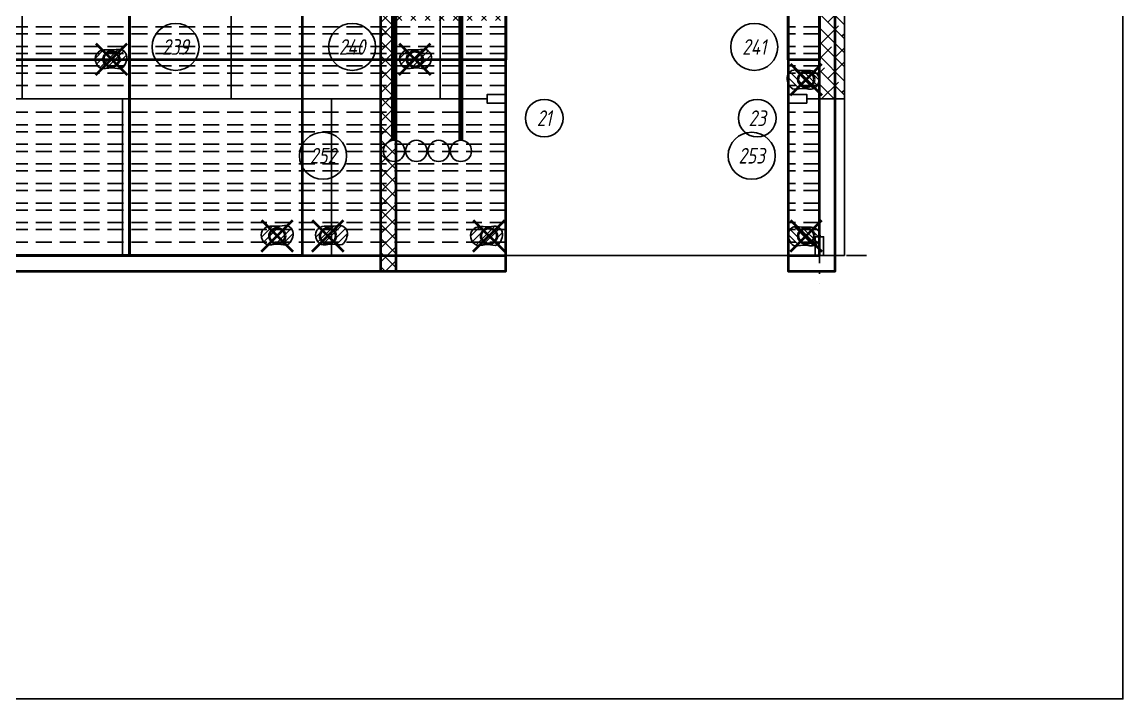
# Model space of a CAD drawing. Header units: millimetres. Extents: x -58926 to 122586, y -58688 to 8347.
# Drawn here: x 99510 to 103021, y -1320 to 840 of the extents above; entities that cross this region are included whole.
import ezdxf
from ezdxf.enums import TextEntityAlignment as Align

# ---------------------------------------------------------------- set-up
doc = ezdxf.new("R2010")
doc.units = ezdxf.units.MM
doc.header["$PDMODE"] = 35
doc.header["$PDSIZE"] = 50
doc.linetypes.add('DASH2DOT', pattern=[31.75, 12.7, -6.35, 0, -6.35, 0, -6.35])
doc.linetypes.add('DASHED', pattern=[19.05, 12.7, -6.35])
for name, color, linetype in [('01 Черновое', 7, 'Continuous'), ('02 Розетки', 7, 'Continuous'), ('02 ЭОМ и СС', 7, 'Continuous'), ('05 Слаботочка', 7, 'Continuous'), ('101 Крепление', 7, 'Continuous'), ('102 Звукоизоляция', 7, 'Continuous'), ('103 ГВЛ слой 1', 7, 'Continuous'), ('104 ГВЛ слой 2', 7, 'Continuous')]:
    doc.layers.add(name, color=color, linetype=linetype)
doc.layers.add('100 noprint', color=1, linetype='Continuous', plot=False)
doc.styles.add('ГОСТ-ISOCPEUR', font='isocpeui.ttf', dxfattribs={"width": 0.8})

msp = doc.modelspace()

# ---------------------------------------------------------------- hatches: boundary and pattern name
at = {"layer": '01 Черновое'}
h = msp.add_hatch(dxfattribs=at)
h.set_pattern_fill('ANSI38', color=256, scale=10, angle=180, style=0)
h.set_pattern_definition([(135, (163774.54, 69358.977), (22.45064, 22.45064), []), (45, (163774.54, 69358.977), (67.351921, 22.45064), [79.375, -47.625])])
h.paths.add_polyline_path([(102053.052, 595.176), (102053.052, 1095.176), (102133.052, 1095.176), (102133.052, 595.176)])
at = {"layer": '101 Крепление'}
h = msp.add_hatch(dxfattribs=at)
h.set_pattern_fill('ANSI31', color=5, scale=5, style=0)
h.set_pattern_definition([(45, (98915.963, -1809.307), (-11.22532, 11.22532), [])])
edge = h.paths.add_edge_path()
edge.add_spline(control_points=[(99743.05, 724.055), (99743.05, 732.085), (99757.849, 757.89), (99795.364, 747.187), (99829.418, 757.06), (99847.267, 734.346), (99843.133, 711.669), (99828.278, 685.751), (99794.488, 699.598), (99756.761, 682.958), (99743.05, 712.839), (99743.05, 724.055)], knot_values=[0, 0, 0, 0, 24.09039364, 73.18784754, 99.9877853, 121.68889408, 145.29658819, 167.74643755, 198.18583422, 237.51289388, 271.16090154, 271.16090154, 271.16090154, 271.16090154], degree=3, periodic=1)
h = msp.add_hatch(dxfattribs=at)
h.set_pattern_fill('ANSI31', color=5, scale=5, style=0)
h.set_pattern_definition([(45, (99887.111, -1809.307), (-11.22532, 11.22532), [])])
edge = h.paths.add_edge_path()
edge.add_spline(control_points=[(100714.197, 724.055), (100714.197, 732.085), (100728.996, 757.89), (100766.512, 747.187), (100800.565, 757.06), (100818.415, 734.346), (100814.28, 711.669), (100799.426, 685.751), (100765.635, 699.598), (100727.908, 682.958), (100714.197, 712.839), (100714.197, 724.055)], knot_values=[0, 0, 0, 0, 24.09039364, 73.18784754, 99.9877853, 121.68889408, 145.29658819, 167.74643755, 198.18583422, 237.51289388, 271.16090154, 271.16090154, 271.16090154, 271.16090154], degree=3, periodic=1)
h = msp.add_hatch(dxfattribs=at)
h.set_pattern_fill('ANSI31', color=5, scale=5, angle=180, style=0)
h.set_pattern_definition([(135, (105547.51, -1875), (11.22532, 11.22532), [])])
edge = h.paths.add_edge_path()
edge.add_spline(control_points=[(102051.846, 658.362), (102051.846, 666.392), (102037.047, 692.197), (101999.531, 681.494), (101965.478, 691.367), (101947.628, 668.653), (101951.763, 645.976), (101966.617, 620.058), (102000.408, 633.905), (102038.135, 617.265), (102051.846, 647.146), (102051.846, 658.362)], knot_values=[0, 0, 0, 0, 24.09039364, 73.18784754, 99.9877853, 121.68889408, 145.29658819, 167.74643755, 198.18583422, 237.51289388, 271.16090154, 271.16090154, 271.16090154, 271.16090154], degree=3, periodic=1)
h = msp.add_hatch(dxfattribs=at)
h.set_pattern_fill('ANSI31', color=5, scale=5, style=0)
h.set_pattern_definition([(45, (97523.467, -2371.807), (-11.22532, 11.22532), [])])
edge = h.paths.add_edge_path()
edge.add_spline(control_points=[(100272.941, 161.555), (100272.941, 169.585), (100287.74, 195.39), (100325.255, 184.687), (100359.309, 194.56), (100377.158, 171.846), (100373.024, 149.169), (100358.169, 123.251), (100324.379, 137.098), (100286.652, 120.458), (100272.941, 150.339), (100272.941, 161.555)], knot_values=[0, 0, 0, 0, 24.09039364, 73.18784754, 99.9877853, 121.68889408, 145.29658819, 167.74643755, 198.18583422, 237.51289388, 271.16090154, 271.16090154, 271.16090154, 271.16090154], degree=3, periodic=1)
h = msp.add_hatch(dxfattribs=at)
h.set_pattern_fill('ANSI31', color=5, scale=5, style=0)
h.set_pattern_definition([(45, (97696.61, -2371.807), (-11.22532, 11.22532), [])])
edge = h.paths.add_edge_path()
edge.add_spline(control_points=[(100446.084, 161.555), (100446.084, 169.585), (100460.883, 195.39), (100498.399, 184.687), (100532.452, 194.56), (100550.302, 171.846), (100546.167, 149.169), (100531.313, 123.251), (100497.522, 137.098), (100459.795, 120.458), (100446.084, 150.339), (100446.084, 161.555)], knot_values=[0, 0, 0, 0, 24.09039364, 73.18784754, 99.9877853, 121.68889408, 145.29658819, 167.74643755, 198.18583422, 237.51289388, 271.16090154, 271.16090154, 271.16090154, 271.16090154], degree=3, periodic=1)
h = msp.add_hatch(dxfattribs=at)
h.set_pattern_fill('ANSI31', color=5, scale=5, style=0)
h.set_pattern_definition([(45, (97445.067, -2373.523), (-11.22532, 11.22532), [])])
edge = h.paths.add_edge_path()
edge.add_spline(control_points=[(100940.732, 159.839), (100940.732, 167.869), (100955.531, 193.674), (100993.046, 182.971), (101027.099, 192.844), (101044.949, 170.13), (101040.815, 147.452), (101025.96, 121.535), (100992.17, 135.382), (100954.443, 118.741), (100940.732, 148.623), (100940.732, 159.839)], knot_values=[0, 0, 0, 0, 24.09039364, 73.18784754, 99.9877853, 121.68889408, 145.29658819, 167.74643755, 198.18583422, 237.51289388, 271.16090154, 271.16090154, 271.16090154, 271.16090154], degree=3, periodic=1)
h = msp.add_hatch(dxfattribs=at)
h.set_pattern_fill('ANSI31', color=5, scale=5, angle=180, style=0)
h.set_pattern_definition([(135, (104804.848, -2375), (11.22532, 11.22532), [])])
edge = h.paths.add_edge_path()
edge.add_spline(control_points=[(102055.374, 158.362), (102055.374, 166.392), (102040.575, 192.197), (102003.059, 181.494), (101969.006, 191.367), (101951.156, 168.653), (101955.291, 145.976), (101970.145, 120.058), (102003.936, 133.905), (102041.663, 117.265), (102055.374, 147.146), (102055.374, 158.362)], knot_values=[0, 0, 0, 0, 24.09039364, 73.18784754, 99.9877853, 121.68889408, 145.29658819, 167.74643755, 198.18583422, 237.51289388, 271.16090154, 271.16090154, 271.16090154, 271.16090154], degree=3, periodic=1)
at = {"layer": '102 Звукоизоляция', "linetype": 'Continuous', "ltscale": 10}
h = msp.add_hatch(dxfattribs=at)
h.set_pattern_fill('ANSI37', color=74, scale=10, style=0)
h.paths.add_polyline_path([(100703.052, 2895.176), (100703.052, 2945.176), (100653.052, 2945.176), (100653.052, 2895.176)])
h.paths.add_polyline_path([(100703.052, 2245.176), (100703.052, 2895.176), (100653.052, 2895.176), (100653.052, 2245.176)])
h.paths.add_polyline_path([(100703.052, 2195.176), (100703.052, 2245.176), (100653.052, 2245.176), (100653.052, 2195.176)])
h.paths.add_polyline_path([(101053.052, 2195.176), (101053.052, 2245.176), (100703.052, 2245.176), (100703.052, 2195.176)])
h.paths.add_polyline_path([(100703.052, 895.176), (100703.052, 2195.176), (100653.052, 2195.176), (100653.052, 895.176)])
h.paths.add_polyline_path([(100703.052, 845.176), (100703.052, 895.176), (100653.052, 895.176), (100653.052, 845.176)])
h.paths.add_polyline_path([(101053.052, 845.176), (101053.052, 895.176), (100703.052, 895.176), (100703.052, 845.176)])
h.paths.add_polyline_path([(100703.052, 95.176), (100703.052, 845.176), (100653.052, 845.176), (100653.052, 95.176)])
h.paths.add_polyline_path([(100703.052, 45.176), (100703.052, 95.176), (100653.052, 95.176), (100653.052, 45.176)])

# ---------------------------------------------------------------- linework, layer by layer
at = {"layer": '01 Черновое'}
for p, q in [((102133.052, 2865.176), (102133.052, 95.176)), ((101053.052, 2195.176), (101053.052, 95.176)), ((101953.052, 2195.176), (101953.052, 95.176)), ((102053.052, 1095.176), (102053.052, 595.176)), ((99830.052, 595.176), (99173.052, 595.176)), ((99830.052, 95.176), (99830.052, 595.176)), ((102133.052, 595.176), (102013.052, 595.176)), ((102133.052, 95.176), (98003.052, 95.176))]:
    msp.add_line(p, q, dxfattribs=at)
at = {"layer": '01 Черновое', "linetype": 'DASHED', "ltscale": 5}
msp.add_line((102053.052, 95.176), (102053.052, 595.176), dxfattribs=at)
at = {"layer": '01 Черновое'}
for points in [[(102053.052, 95.176), (102053.052, 2895.176), (98003.052, 2895.176), (98003.052, 95.176)], [(101953.052, 2195.176), (101953.052, 95.176), (101053.052, 95.176), (101053.052, 2195.176)], [(100177.052, 1095.176), (99510.052, 1095.176), (99510.052, 595.176), (100177.052, 595.176)], [(100844.052, 1095.176), (100177.052, 1095.176), (100177.052, 595.176), (100844.052, 595.176)], [(100497.052, 595.176), (99830.052, 595.176), (99830.052, 95.176), (100497.052, 95.176)]]:
    msp.add_lwpolyline(points, close=True, dxfattribs=at)
for points in [[(100993.052, 1095.176), (100844.052, 1095.176), (100844.052, 595.176), (100993.052, 595.176)], [(100993.052, 595.176), (100497.052, 595.176), (100497.052, 95.176), (101053.052, 95.176)]]:
    msp.add_lwpolyline(points, dxfattribs=at)
at = {"layer": '01 Черновое', "flags": 128}
for points in [[(101053.052, 581.676), (101053.052, 608.676), (100993.052, 608.676), (100993.052, 581.676)], [(102013.052, 581.676), (102013.052, 608.676), (101953.052, 608.676), (101953.052, 581.676)], [(102039.543, 95.176), (102066.543, 95.176), (102066.543, 155.176), (102039.543, 155.176)]]:
    msp.add_lwpolyline(points, close=True, dxfattribs=at)
at = {"layer": '02 Розетки', "const_width": 20, "flags": 128}
msp.add_lwpolyline([(100696.552, 463.176), (100696.552, 2862.176)], dxfattribs=at)
at = {"layer": '02 Розетки'}
for centre in [(100696.552, 429.176), (100767.552, 429.176), (100838.552, 429.176)]:
    msp.add_circle(centre, 34, dxfattribs=at)
at = {"layer": '02 ЭОМ и СС', "flags": 128}
for points, const_width in [([(100696.552, 463.176), (100696.552, 2862.176)], 20), ([(100909.552, 463.176), (100909.552, 2862.176)], 16)]:
    msp.add_lwpolyline(points, dxfattribs=dict(at, const_width=const_width))
at = {"layer": '02 ЭОМ и СС'}
for centre in [(100696.552, 429.176), (100767.552, 429.176), (100838.552, 429.176), (100909.552, 429.176)]:
    msp.add_circle(centre, 34, dxfattribs=at)
at = {"layer": '05 Слаботочка', "const_width": 16, "flags": 128}
msp.add_lwpolyline([(100909.552, 463.176), (100909.552, 2862.176)], dxfattribs=at)
at = {"layer": '05 Слаботочка'}
msp.add_circle((100909.552, 429.176), 34, dxfattribs=at)
at = {"layer": '100 noprint', "linetype": 'DASHED', "ltscale": 4}
for p, q in [((101053.052, 825.176), (98003.052, 825.176)), ((102053.052, 825.176), (101953.052, 825.176)), ((101053.052, 802.676), (98003.052, 802.676)), ((102053.052, 802.676), (101953.052, 802.676)), ((101053.052, 762.676), (98003.052, 762.676)), ((101053.052, 740.176), (98003.052, 740.176)), ((102053.052, 762.676), (101953.052, 762.676)), ((102053.052, 740.176), (101953.052, 740.176)), ((101053.052, 700.176), (98003.052, 700.176)), ((101053.052, 677.676), (98003.052, 677.676)), ((102053.052, 700.176), (101953.052, 700.176)), ((102053.052, 677.676), (101953.052, 677.676)), ((101053.052, 637.676), (98003.052, 637.676)), ((102053.052, 637.676), (101953.052, 637.676)), ((101053.052, 552.676), (98003.052, 552.676)), ((102053.052, 552.676), (101953.052, 552.676)), ((101053.052, 512.676), (98003.052, 512.676)), ((102053.052, 512.676), (101953.052, 512.676)), ((101053.052, 490.176), (98003.052, 490.176)), ((102053.052, 490.176), (101953.052, 490.176)), ((101053.052, 450.176), (98003.052, 450.176)), ((101053.052, 427.676), (98003.052, 427.676)), ((102053.052, 450.176), (101953.052, 450.176)), ((102053.052, 427.676), (101953.052, 427.676)), ((101053.052, 387.676), (98003.052, 387.676)), ((102053.052, 387.676), (101953.052, 387.676)), ((101053.052, 365.176), (98003.052, 365.176)), ((102053.052, 365.176), (101953.052, 365.176)), ((101053.052, 325.176), (98003.052, 325.176)), ((102053.052, 325.176), (101953.052, 325.176)), ((101053.052, 302.676), (98003.052, 302.676)), ((102053.052, 302.676), (101953.052, 302.676)), ((101053.052, 262.676), (98003.052, 262.676)), ((102053.052, 262.676), (101953.052, 262.676)), ((101053.052, 240.176), (98003.052, 240.176)), ((102053.052, 240.176), (101953.052, 240.176)), ((101053.052, 200.176), (98003.052, 200.176)), ((101053.052, 177.676), (98003.052, 177.676)), ((102053.052, 200.176), (101953.052, 200.176)), ((102053.052, 177.676), (101953.052, 177.676)), ((101053.052, 137.676), (98003.052, 137.676)), ((102053.052, 137.676), (101953.052, 137.676))]:
    msp.add_line(p, q, dxfattribs=at)
at = {"layer": '100 noprint'}
for points in [[(96628.276, 4896.337), (96628.276, -1320.331), (103021.232, -1320.331), (103021.232, 4896.337)], [(101953.052, 2195.176), (101953.052, 95.176), (101053.052, 95.176), (101053.052, 2195.176)]]:
    msp.add_lwpolyline(points, close=True, dxfattribs=at)
at = {"layer": '101 Крепление', "color": 5, "start_tangent": (0, 1), "end_tangent": (0, 1)}
for points in [[(99743.05, 724.055), (99754.164, 745.429), (99802.895, 751.413), (99829.695, 751.413), (99843.588, 734.742), (99841.451, 711.231), (99828.188, 693.118), (99797.766, 694.132), (99758.439, 694.132), (99743.05, 724.055)], [(100714.197, 724.055), (100725.312, 745.429), (100774.043, 751.413), (100800.843, 751.413), (100814.736, 734.742), (100812.598, 711.231), (100799.336, 693.118), (100768.913, 694.132), (100729.586, 694.132), (100714.197, 724.055)], [(102051.846, 658.362), (102040.731, 679.736), (101992, 685.72), (101965.2, 685.72), (101951.307, 669.049), (101953.445, 645.538), (101966.707, 627.425), (101997.13, 628.439), (102036.457, 628.439), (102051.846, 658.362)], [(100272.941, 161.555), (100284.055, 182.929), (100332.786, 188.913), (100359.586, 188.913), (100373.479, 172.242), (100371.342, 148.731), (100358.079, 130.618), (100327.657, 131.632), (100288.33, 131.632), (100272.941, 161.555)], [(100446.084, 161.555), (100457.199, 182.929), (100505.93, 188.913), (100532.73, 188.913), (100546.623, 172.242), (100544.485, 148.731), (100531.223, 130.618), (100500.8, 131.632), (100461.473, 131.632), (100446.084, 161.555)], [(100940.732, 159.839), (100951.846, 181.212), (101000.577, 187.197), (101027.377, 187.197), (101041.27, 170.526), (101039.133, 147.015), (101025.87, 128.901), (100995.448, 129.916), (100956.121, 129.916), (100940.732, 159.839)], [(102055.374, 158.362), (102044.26, 179.736), (101995.528, 185.72), (101968.728, 185.72), (101954.836, 169.049), (101956.973, 145.538), (101970.235, 127.425), (102000.658, 128.439), (102039.985, 128.439), (102055.374, 158.362)]]:
    msp.add_spline(points, degree=3, dxfattribs=at)
at = {"layer": '102 Звукоизоляция', "color": 74, "linetype": 'DASH2DOT', "ltscale": 5}
for points in [[(102053.052, 2995.176), (102053.052, -4.824)], [(102203.052, 95.176), (97903.052, 95.176)]]:
    msp.add_lwpolyline(points, dxfattribs=at)
at = {"layer": '102 Звукоизоляция', "color": 74, "linetype": 'Continuous', "lineweight": 40, "ltscale": 10, "flags": 128}
for points in [[(99303.052, 2945.176), (99303.052, 45.176), (100703.052, 45.176), (100703.052, 2945.176)], [(100653.052, 895.176), (100653.052, 45.176), (101053.052, 45.176), (101053.052, 895.176)], [(101953.052, 895.176), (101953.052, 45.176), (102103.052, 45.176), (102103.052, 895.176)]]:
    msp.add_lwpolyline(points, close=True, dxfattribs=at)
at = {"layer": '102 Звукоизоляция', "color": 74}
for centre in [(101175.584, 533.531), (101855.072, 533.531)]:
    msp.add_circle(centre, 60, dxfattribs=at)
at = {"layer": '103 ГВЛ слой 1', "color": 6, "lineweight": 40}
for points in [[(99203.052, 1345.176), (100403.052, 1345.176), (100403.052, 95.176), (99203.052, 95.176)], [(100403.052, 1345.176), (100403.052, 95.176), (101053.052, 95.176), (101053.052, 1345.176)], [(101953.052, 1345.176), (101953.052, 95.176), (102053.052, 95.176), (102053.052, 1345.176)]]:
    msp.add_lwpolyline(points, close=True, dxfattribs=at)
at = {"layer": '103 ГВЛ слой 1', "color": 6}
for centre in [(99999.844, 760.79), (100562.71, 760.79), (101845.35, 760.79)]:
    msp.add_circle(centre, 75, dxfattribs=at)
at = {"layer": '103 ГВЛ слой 1', "color": 6, "lineweight": 40}
for p in [(99795.196, 722.149), (100762.459, 722.149), (102010.856, 657.456), (100323.999, 157.456), (100485.615, 157.456), (100999.339, 157.456), (102010.856, 157.456)]:
    msp.add_point(p, dxfattribs=at)
at = {"layer": '104 ГВЛ слой 2', "color": 3, "lineweight": 40}
for points in [[(98653.052, 1970.176), (99853.052, 1970.176), (99853.052, 720.176), (98653.052, 720.176)], [(99853.052, 1970.176), (101053.052, 1970.176), (101053.052, 720.176), (99853.052, 720.176)], [(102053.052, 1970.176), (102053.052, 720.176), (101953.052, 720.176), (101953.052, 1970.176)], [(98653.052, 720.176), (98653.052, 95.176), (99853.052, 95.176), (99853.052, 720.176)], [(99853.052, 720.176), (99853.052, 95.176), (101053.052, 95.176), (101053.052, 720.176)], [(101953.052, 720.176), (101953.052, 95.176), (102053.052, 95.176), (102053.052, 720.176)]]:
    msp.add_lwpolyline(points, close=True, dxfattribs=at)
at = {"layer": '104 ГВЛ слой 2', "color": 3}
for centre in [(100470.052, 413.677), (101837.117, 413.677)]:
    msp.add_circle(centre, 75, dxfattribs=at)

# ---------------------------------------------------------------- texts
at = {"layer": '102 Звукоизоляция', "color": 74, "style": 'ГОСТ-ISOCPEUR', "width": 0.8}
for s, p in [('21', (101175.584, 533.531)), ('23', (101855.072, 533.531))]:
    msp.add_text(s, height=50, dxfattribs=at).set_placement(p, align=Align.MIDDLE)
at = {"layer": '103 ГВЛ слой 1', "color": 6, "style": 'ГОСТ-ISOCPEUR', "width": 0.8}
for s, p in [('239', (99999.844, 760.79)), ('240', (100562.71, 760.79)), ('241', (101845.35, 760.79))]:
    msp.add_text(s, height=50, dxfattribs=at).set_placement(p, align=Align.MIDDLE)
at = {"layer": '104 ГВЛ слой 2', "color": 3, "style": 'ГОСТ-ISOCPEUR', "width": 0.8}
for s, p in [('252', (100470.052, 413.677)), ('253', (101837.117, 413.677))]:
    msp.add_text(s, height=50, dxfattribs=at).set_placement(p, align=Align.MIDDLE)

doc.saveas('drawing.dxf')
